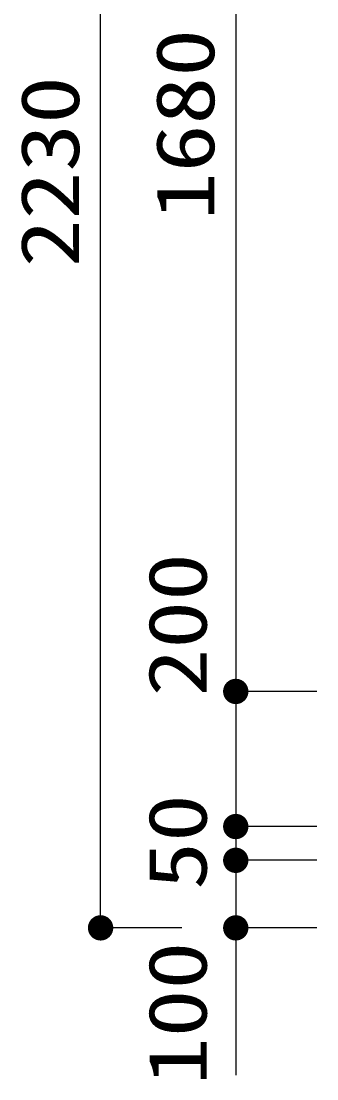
# Model space of a CAD drawing. Units: millimetres, scale not verified. Extents: x -24028 to 8910, y -6308 to 6308.
# Drawn here: x -225 to 212, y -692 to 874 of the extents above; entities that cross this region are included whole.
import ezdxf
from ezdxf.enums import TextEntityAlignment as Align

# ---------------------------------------------------------------- set-up
doc = ezdxf.new("R2010")
doc.units = ezdxf.units.MM
doc.header["$LTSCALE"] = 30
doc.layers.add('0-E_00クル-フ-6寸法', color=132, linetype='Continuous', lineweight=25)
doc.styles.add('ＭＳ ゴシック', font='')
doc.styles.get('ＭＳ ゴシック').set_extended_font_data('MS Gothic')

msp = doc.modelspace()

# ---------------------------------------------------------------- linework, layer by layer
at = {"layer": '0-E_00クル-フ-6寸法', "color": 4}
for p, q in [((-107.67, -468.31), (-107.67, 1761.69)), ((92.33, 1561.69), (92.33, -118.31)), ((212.33, -118.31), (92.33, -118.31)), ((212.33, -118.31), (92.33, -118.31)), ((92.33, -118.31), (92.33, -318.31)), ((212.33, -318.31), (92.33, -318.31)), ((212.33, -318.31), (92.33, -318.31)), ((92.33, -318.31), (92.33, -368.31)), ((212.33, -368.31), (92.33, -368.31)), ((212.33, -368.31), (92.33, -368.31)), ((92.33, -368.31), (92.33, -468.31)), ((12.33, -468.31), (-107.67, -468.31)), ((212.33, -468.31), (92.33, -468.31)), ((92.33, -468.31), (92.33, -686.36))]:
    msp.add_line(p, q, dxfattribs=at)
at = {"layer": '0-E_00クル-フ-6寸法'}
for points in [[(92.33, -118.31), (75.37, -110.33), (76.5, -108.26)], [(92.33, -118.31), (75.37, -110.33), (76.5, -108.26)], [(92.33, -118.31), (76.5, -108.26), (77.89, -106.36)], [(92.33, -118.31), (76.5, -108.26), (77.89, -106.36)], [(92.33, -118.31), (77.89, -106.36), (79.5, -104.64)], [(92.33, -118.31), (77.89, -106.36), (79.5, -104.64)], [(92.33, -118.31), (79.5, -104.64), (81.31, -103.14)], [(92.33, -118.31), (79.5, -104.64), (81.31, -103.14)], [(92.33, -118.31), (81.31, -103.14), (83.3, -101.88)], [(92.33, -118.31), (81.31, -103.14), (83.3, -101.88)], [(92.33, -118.31), (83.3, -101.88), (85.43, -100.88)], [(92.33, -118.31), (83.3, -101.88), (85.43, -100.88)], [(92.33, -118.31), (85.43, -100.88), (87.67, -100.15)], [(92.33, -118.31), (85.43, -100.88), (87.67, -100.15)], [(92.33, -118.31), (87.67, -100.15), (89.98, -99.71)], [(92.33, -118.31), (87.67, -100.15), (89.98, -99.71)], [(92.33, -118.31), (89.98, -99.71), (92.33, -99.56)], [(92.33, -118.31), (89.98, -99.71), (92.33, -99.56)], [(92.33, -118.31), (92.33, -99.56), (94.68, -99.71)], [(92.33, -118.31), (92.33, -99.56), (94.68, -99.71)], [(92.33, -118.31), (94.68, -99.71), (97, -100.15)], [(92.33, -118.31), (94.68, -99.71), (97, -100.15)], [(92.33, -118.31), (97, -100.15), (99.24, -100.88)], [(92.33, -118.31), (97, -100.15), (99.24, -100.88)], [(92.33, -118.31), (99.24, -100.88), (101.37, -101.88)], [(92.33, -118.31), (99.24, -100.88), (101.37, -101.88)], [(92.33, -118.31), (101.37, -101.88), (103.35, -103.14)], [(92.33, -118.31), (101.37, -101.88), (103.35, -103.14)], [(92.33, -118.31), (103.35, -103.14), (105.17, -104.64)], [(92.33, -118.31), (103.35, -103.14), (105.17, -104.64)], [(92.33, -118.31), (105.17, -104.64), (106.78, -106.36)], [(92.33, -118.31), (105.17, -104.64), (106.78, -106.36)], [(92.33, -118.31), (106.78, -106.36), (108.16, -108.26)], [(92.33, -118.31), (106.78, -106.36), (108.16, -108.26)], [(92.33, -118.31), (108.16, -108.26), (109.3, -110.33)], [(92.33, -118.31), (108.16, -108.26), (109.3, -110.33)], [(92.33, -118.31), (73.62, -117.13), (73.91, -114.8)], [(92.33, -118.31), (73.62, -117.13), (73.91, -114.8)], [(92.33, -118.31), (73.62, -119.49), (73.62, -117.13)], [(92.33, -118.31), (73.62, -119.49), (73.62, -117.13)], [(92.33, -118.31), (73.91, -121.82), (73.62, -119.49)], [(92.33, -118.31), (73.91, -121.82), (73.62, -119.49)], [(92.33, -118.31), (73.91, -114.8), (74.5, -112.52)], [(92.33, -118.31), (73.91, -114.8), (74.5, -112.52)], [(92.33, -118.31), (74.5, -124.1), (73.91, -121.82)], [(92.33, -118.31), (74.5, -124.1), (73.91, -121.82)], [(92.33, -118.31), (74.5, -112.52), (75.37, -110.33)], [(92.33, -118.31), (74.5, -112.52), (75.37, -110.33)], [(92.33, -118.31), (75.37, -126.29), (74.5, -124.1)], [(92.33, -118.31), (75.37, -126.29), (74.5, -124.1)], [(92.33, -118.31), (76.5, -128.36), (75.37, -126.29)], [(92.33, -118.31), (76.5, -128.36), (75.37, -126.29)], [(92.33, -118.31), (77.89, -130.26), (76.5, -128.36)], [(92.33, -118.31), (77.89, -130.26), (76.5, -128.36)], [(92.33, -118.31), (79.5, -131.98), (77.89, -130.26)], [(92.33, -118.31), (79.5, -131.98), (77.89, -130.26)], [(92.33, -118.31), (81.31, -133.48), (79.5, -131.98)], [(92.33, -118.31), (81.31, -133.48), (79.5, -131.98)], [(92.33, -118.31), (83.3, -134.74), (81.31, -133.48)], [(92.33, -118.31), (83.3, -134.74), (81.31, -133.48)], [(92.33, -118.31), (85.43, -135.74), (83.3, -134.74)], [(92.33, -118.31), (85.43, -135.74), (83.3, -134.74)], [(92.33, -118.31), (87.67, -136.47), (85.43, -135.74)], [(92.33, -118.31), (87.67, -136.47), (85.43, -135.74)], [(92.33, -118.31), (89.98, -136.91), (87.67, -136.47)], [(92.33, -118.31), (89.98, -136.91), (87.67, -136.47)], [(92.33, -118.31), (92.33, -137.06), (89.98, -136.91)], [(92.33, -118.31), (92.33, -137.06), (89.98, -136.91)], [(92.33, -118.31), (109.3, -110.33), (110.17, -112.52)], [(92.33, -118.31), (109.3, -110.33), (110.17, -112.52)], [(92.33, -118.31), (110.17, -112.52), (110.75, -114.8)], [(92.33, -118.31), (110.17, -112.52), (110.75, -114.8)], [(92.33, -118.31), (110.75, -114.8), (111.05, -117.13)], [(92.33, -118.31), (110.75, -114.8), (111.05, -117.13)], [(92.33, -118.31), (111.05, -117.13), (111.05, -119.49)], [(92.33, -118.31), (111.05, -117.13), (111.05, -119.49)], [(92.33, -118.31), (94.68, -136.91), (92.33, -137.06)], [(92.33, -118.31), (97, -136.47), (94.68, -136.91)], [(92.33, -118.31), (99.24, -135.74), (97, -136.47)], [(92.33, -118.31), (101.37, -134.74), (99.24, -135.74)], [(92.33, -118.31), (103.35, -133.48), (101.37, -134.74)], [(92.33, -118.31), (105.17, -131.98), (103.35, -133.48)], [(92.33, -118.31), (106.78, -130.26), (105.17, -131.98)], [(92.33, -118.31), (108.16, -128.36), (106.78, -130.26)], [(92.33, -118.31), (109.3, -126.29), (108.16, -128.36)], [(92.33, -118.31), (110.17, -124.1), (109.3, -126.29)], [(92.33, -118.31), (110.75, -121.82), (110.17, -124.1)], [(92.33, -118.31), (111.05, -119.49), (110.75, -121.82)], [(92.33, -118.31), (94.68, -136.91), (92.33, -137.06)], [(92.33, -118.31), (97, -136.47), (94.68, -136.91)], [(92.33, -118.31), (99.24, -135.74), (97, -136.47)], [(92.33, -118.31), (101.37, -134.74), (99.24, -135.74)], [(92.33, -118.31), (103.35, -133.48), (101.37, -134.74)], [(92.33, -118.31), (105.17, -131.98), (103.35, -133.48)], [(92.33, -118.31), (106.78, -130.26), (105.17, -131.98)], [(92.33, -118.31), (108.16, -128.36), (106.78, -130.26)], [(92.33, -118.31), (109.3, -126.29), (108.16, -128.36)], [(92.33, -118.31), (110.17, -124.1), (109.3, -126.29)], [(92.33, -118.31), (110.75, -121.82), (110.17, -124.1)], [(92.33, -118.31), (111.05, -119.49), (110.75, -121.82)], [(92.33, -318.31), (73.91, -314.8), (74.5, -312.52)], [(92.33, -318.31), (73.91, -314.8), (74.5, -312.52)], [(92.33, -318.31), (74.5, -312.52), (75.37, -310.33)], [(92.33, -318.31), (74.5, -312.52), (75.37, -310.33)], [(92.33, -318.31), (75.37, -310.33), (76.5, -308.26)], [(92.33, -318.31), (75.37, -310.33), (76.5, -308.26)], [(92.33, -318.31), (76.5, -308.26), (77.89, -306.36)], [(92.33, -318.31), (76.5, -308.26), (77.89, -306.36)], [(92.33, -318.31), (77.89, -306.36), (79.5, -304.64)], [(92.33, -318.31), (77.89, -306.36), (79.5, -304.64)], [(92.33, -318.31), (79.5, -304.64), (81.31, -303.14)], [(92.33, -318.31), (79.5, -304.64), (81.31, -303.14)], [(92.33, -318.31), (81.31, -303.14), (83.3, -301.88)], [(92.33, -318.31), (81.31, -303.14), (83.3, -301.88)], [(92.33, -318.31), (83.3, -301.88), (85.43, -300.88)], [(92.33, -318.31), (83.3, -301.88), (85.43, -300.88)], [(92.33, -318.31), (85.43, -300.88), (87.67, -300.15)], [(92.33, -318.31), (85.43, -300.88), (87.67, -300.15)], [(92.33, -318.31), (87.67, -300.15), (89.98, -299.71)], [(92.33, -318.31), (87.67, -300.15), (89.98, -299.71)], [(92.33, -318.31), (89.98, -299.71), (92.33, -299.56)], [(92.33, -318.31), (89.98, -299.71), (92.33, -299.56)], [(92.33, -318.31), (92.33, -299.56), (94.68, -299.71)], [(92.33, -318.31), (92.33, -299.56), (94.68, -299.71)], [(92.33, -318.31), (94.68, -299.71), (97, -300.15)], [(92.33, -318.31), (94.68, -299.71), (97, -300.15)], [(92.33, -318.31), (97, -300.15), (99.24, -300.88)], [(92.33, -318.31), (97, -300.15), (99.24, -300.88)], [(92.33, -318.31), (99.24, -300.88), (101.37, -301.88)], [(92.33, -318.31), (99.24, -300.88), (101.37, -301.88)], [(92.33, -318.31), (101.37, -301.88), (103.35, -303.14)], [(92.33, -318.31), (101.37, -301.88), (103.35, -303.14)], [(92.33, -318.31), (103.35, -303.14), (105.17, -304.64)], [(92.33, -318.31), (103.35, -303.14), (105.17, -304.64)], [(92.33, -318.31), (105.17, -304.64), (106.78, -306.36)], [(92.33, -318.31), (105.17, -304.64), (106.78, -306.36)], [(92.33, -318.31), (106.78, -306.36), (108.16, -308.26)], [(92.33, -318.31), (106.78, -306.36), (108.16, -308.26)], [(92.33, -318.31), (108.16, -308.26), (109.3, -310.33)], [(92.33, -318.31), (108.16, -308.26), (109.3, -310.33)], [(92.33, -318.31), (109.3, -310.33), (110.17, -312.52)], [(92.33, -318.31), (109.3, -310.33), (110.17, -312.52)], [(92.33, -318.31), (110.17, -312.52), (110.75, -314.8)], [(92.33, -318.31), (110.17, -312.52), (110.75, -314.8)], [(92.33, -318.31), (73.62, -317.13), (73.91, -314.8)], [(92.33, -318.31), (73.62, -317.13), (73.91, -314.8)], [(92.33, -318.31), (73.62, -319.49), (73.62, -317.13)], [(92.33, -318.31), (73.62, -319.49), (73.62, -317.13)], [(92.33, -318.31), (73.91, -321.82), (73.62, -319.49)], [(92.33, -318.31), (73.91, -321.82), (73.62, -319.49)], [(92.33, -318.31), (74.5, -324.1), (73.91, -321.82)], [(92.33, -318.31), (74.5, -324.1), (73.91, -321.82)], [(92.33, -318.31), (75.37, -326.29), (74.5, -324.1)], [(92.33, -318.31), (75.37, -326.29), (74.5, -324.1)], [(92.33, -318.31), (76.5, -328.36), (75.37, -326.29)], [(92.33, -318.31), (76.5, -328.36), (75.37, -326.29)], [(92.33, -318.31), (77.89, -330.26), (76.5, -328.36)], [(92.33, -318.31), (77.89, -330.26), (76.5, -328.36)], [(92.33, -318.31), (79.5, -331.98), (77.89, -330.26)], [(92.33, -318.31), (79.5, -331.98), (77.89, -330.26)], [(92.33, -318.31), (81.31, -333.48), (79.5, -331.98)], [(92.33, -318.31), (81.31, -333.48), (79.5, -331.98)], [(92.33, -318.31), (83.3, -334.74), (81.31, -333.48)], [(92.33, -318.31), (83.3, -334.74), (81.31, -333.48)], [(92.33, -318.31), (85.43, -335.74), (83.3, -334.74)], [(92.33, -318.31), (85.43, -335.74), (83.3, -334.74)], [(92.33, -318.31), (87.67, -336.47), (85.43, -335.74)], [(92.33, -318.31), (87.67, -336.47), (85.43, -335.74)], [(92.33, -318.31), (89.98, -336.91), (87.67, -336.47)], [(92.33, -318.31), (89.98, -336.91), (87.67, -336.47)], [(92.33, -318.31), (92.33, -337.06), (89.98, -336.91)], [(92.33, -318.31), (92.33, -337.06), (89.98, -336.91)], [(92.33, -318.31), (110.75, -314.8), (111.05, -317.13)], [(92.33, -318.31), (110.75, -314.8), (111.05, -317.13)], [(92.33, -318.31), (111.05, -317.13), (111.05, -319.49)], [(92.33, -318.31), (111.05, -317.13), (111.05, -319.49)], [(92.33, -318.31), (94.68, -336.91), (92.33, -337.06)], [(92.33, -318.31), (97, -336.47), (94.68, -336.91)], [(92.33, -318.31), (99.24, -335.74), (97, -336.47)], [(92.33, -318.31), (101.37, -334.74), (99.24, -335.74)], [(92.33, -318.31), (103.35, -333.48), (101.37, -334.74)], [(92.33, -318.31), (105.17, -331.98), (103.35, -333.48)], [(92.33, -318.31), (106.78, -330.26), (105.17, -331.98)], [(92.33, -318.31), (108.16, -328.36), (106.78, -330.26)], [(92.33, -318.31), (109.3, -326.29), (108.16, -328.36)], [(92.33, -318.31), (110.17, -324.1), (109.3, -326.29)], [(92.33, -318.31), (110.75, -321.82), (110.17, -324.1)], [(92.33, -318.31), (111.05, -319.49), (110.75, -321.82)], [(92.33, -318.31), (94.68, -336.91), (92.33, -337.06)], [(92.33, -318.31), (97, -336.47), (94.68, -336.91)], [(92.33, -318.31), (99.24, -335.74), (97, -336.47)], [(92.33, -318.31), (101.37, -334.74), (99.24, -335.74)], [(92.33, -318.31), (103.35, -333.48), (101.37, -334.74)], [(92.33, -318.31), (105.17, -331.98), (103.35, -333.48)], [(92.33, -318.31), (106.78, -330.26), (105.17, -331.98)], [(92.33, -318.31), (108.16, -328.36), (106.78, -330.26)], [(92.33, -318.31), (109.3, -326.29), (108.16, -328.36)], [(92.33, -318.31), (110.17, -324.1), (109.3, -326.29)], [(92.33, -318.31), (110.75, -321.82), (110.17, -324.1)], [(92.33, -318.31), (111.05, -319.49), (110.75, -321.82)], [(92.33, -368.31), (75.37, -360.33), (76.5, -358.26)], [(92.33, -368.31), (75.37, -360.33), (76.5, -358.26)], [(92.33, -368.31), (76.5, -358.26), (77.89, -356.36)], [(92.33, -368.31), (76.5, -358.26), (77.89, -356.36)], [(92.33, -368.31), (77.89, -356.36), (79.5, -354.64)], [(92.33, -368.31), (77.89, -356.36), (79.5, -354.64)], [(92.33, -368.31), (79.5, -354.64), (81.31, -353.14)], [(92.33, -368.31), (79.5, -354.64), (81.31, -353.14)], [(92.33, -368.31), (81.31, -353.14), (83.3, -351.88)], [(92.33, -368.31), (81.31, -353.14), (83.3, -351.88)], [(92.33, -368.31), (83.3, -351.88), (85.43, -350.88)], [(92.33, -368.31), (83.3, -351.88), (85.43, -350.88)], [(92.33, -368.31), (85.43, -350.88), (87.67, -350.15)], [(92.33, -368.31), (85.43, -350.88), (87.67, -350.15)], [(92.33, -368.31), (87.67, -350.15), (89.98, -349.71)], [(92.33, -368.31), (87.67, -350.15), (89.98, -349.71)], [(92.33, -368.31), (89.98, -349.71), (92.33, -349.56)], [(92.33, -368.31), (89.98, -349.71), (92.33, -349.56)], [(92.33, -368.31), (92.33, -349.56), (94.68, -349.71)], [(92.33, -368.31), (92.33, -349.56), (94.68, -349.71)], [(92.33, -368.31), (94.68, -349.71), (97, -350.15)], [(92.33, -368.31), (94.68, -349.71), (97, -350.15)], [(92.33, -368.31), (97, -350.15), (99.24, -350.88)], [(92.33, -368.31), (97, -350.15), (99.24, -350.88)], [(92.33, -368.31), (99.24, -350.88), (101.37, -351.88)], [(92.33, -368.31), (99.24, -350.88), (101.37, -351.88)], [(92.33, -368.31), (101.37, -351.88), (103.35, -353.14)], [(92.33, -368.31), (101.37, -351.88), (103.35, -353.14)], [(92.33, -368.31), (103.35, -353.14), (105.17, -354.64)], [(92.33, -368.31), (103.35, -353.14), (105.17, -354.64)], [(92.33, -368.31), (105.17, -354.64), (106.78, -356.36)], [(92.33, -368.31), (105.17, -354.64), (106.78, -356.36)], [(92.33, -368.31), (106.78, -356.36), (108.16, -358.26)], [(92.33, -368.31), (106.78, -356.36), (108.16, -358.26)], [(92.33, -368.31), (108.16, -358.26), (109.3, -360.33)], [(92.33, -368.31), (108.16, -358.26), (109.3, -360.33)], [(92.33, -368.31), (73.62, -367.13), (73.91, -364.8)], [(92.33, -368.31), (73.62, -367.13), (73.91, -364.8)], [(92.33, -368.31), (73.62, -369.49), (73.62, -367.13)], [(92.33, -368.31), (73.62, -369.49), (73.62, -367.13)], [(92.33, -368.31), (73.91, -371.82), (73.62, -369.49)], [(92.33, -368.31), (73.91, -371.82), (73.62, -369.49)], [(92.33, -368.31), (73.91, -364.8), (74.5, -362.52)], [(92.33, -368.31), (73.91, -364.8), (74.5, -362.52)], [(92.33, -368.31), (74.5, -374.1), (73.91, -371.82)], [(92.33, -368.31), (74.5, -374.1), (73.91, -371.82)], [(92.33, -368.31), (74.5, -362.52), (75.37, -360.33)], [(92.33, -368.31), (74.5, -362.52), (75.37, -360.33)], [(92.33, -368.31), (75.37, -376.29), (74.5, -374.1)], [(92.33, -368.31), (75.37, -376.29), (74.5, -374.1)], [(92.33, -368.31), (76.5, -378.36), (75.37, -376.29)], [(92.33, -368.31), (76.5, -378.36), (75.37, -376.29)], [(92.33, -368.31), (77.89, -380.26), (76.5, -378.36)], [(92.33, -368.31), (77.89, -380.26), (76.5, -378.36)], [(92.33, -368.31), (79.5, -381.98), (77.89, -380.26)], [(92.33, -368.31), (79.5, -381.98), (77.89, -380.26)], [(92.33, -368.31), (81.31, -383.48), (79.5, -381.98)], [(92.33, -368.31), (81.31, -383.48), (79.5, -381.98)], [(92.33, -368.31), (83.3, -384.74), (81.31, -383.48)], [(92.33, -368.31), (83.3, -384.74), (81.31, -383.48)], [(92.33, -368.31), (85.43, -385.74), (83.3, -384.74)], [(92.33, -368.31), (85.43, -385.74), (83.3, -384.74)], [(92.33, -368.31), (87.67, -386.47), (85.43, -385.74)], [(92.33, -368.31), (87.67, -386.47), (85.43, -385.74)], [(92.33, -368.31), (89.98, -386.91), (87.67, -386.47)], [(92.33, -368.31), (89.98, -386.91), (87.67, -386.47)], [(92.33, -368.31), (92.33, -387.06), (89.98, -386.91)], [(92.33, -368.31), (92.33, -387.06), (89.98, -386.91)], [(92.33, -368.31), (109.3, -360.33), (110.17, -362.52)], [(92.33, -368.31), (109.3, -360.33), (110.17, -362.52)], [(92.33, -368.31), (110.17, -362.52), (110.75, -364.8)], [(92.33, -368.31), (110.17, -362.52), (110.75, -364.8)], [(92.33, -368.31), (110.75, -364.8), (111.05, -367.13)], [(92.33, -368.31), (110.75, -364.8), (111.05, -367.13)], [(92.33, -368.31), (111.05, -367.13), (111.05, -369.49)], [(92.33, -368.31), (111.05, -367.13), (111.05, -369.49)], [(92.33, -368.31), (94.68, -386.91), (92.33, -387.06)], [(92.33, -368.31), (97, -386.47), (94.68, -386.91)], [(92.33, -368.31), (99.24, -385.74), (97, -386.47)], [(92.33, -368.31), (101.37, -384.74), (99.24, -385.74)], [(92.33, -368.31), (103.35, -383.48), (101.37, -384.74)], [(92.33, -368.31), (105.17, -381.98), (103.35, -383.48)], [(92.33, -368.31), (106.78, -380.26), (105.17, -381.98)], [(92.33, -368.31), (108.16, -378.36), (106.78, -380.26)], [(92.33, -368.31), (109.3, -376.29), (108.16, -378.36)], [(92.33, -368.31), (110.17, -374.1), (109.3, -376.29)], [(92.33, -368.31), (110.75, -371.82), (110.17, -374.1)], [(92.33, -368.31), (111.05, -369.49), (110.75, -371.82)], [(92.33, -368.31), (94.68, -386.91), (92.33, -387.06)], [(92.33, -368.31), (97, -386.47), (94.68, -386.91)], [(92.33, -368.31), (99.24, -385.74), (97, -386.47)], [(92.33, -368.31), (101.37, -384.74), (99.24, -385.74)], [(92.33, -368.31), (103.35, -383.48), (101.37, -384.74)], [(92.33, -368.31), (105.17, -381.98), (103.35, -383.48)], [(92.33, -368.31), (106.78, -380.26), (105.17, -381.98)], [(92.33, -368.31), (108.16, -378.36), (106.78, -380.26)], [(92.33, -368.31), (109.3, -376.29), (108.16, -378.36)], [(92.33, -368.31), (110.17, -374.1), (109.3, -376.29)], [(92.33, -368.31), (110.75, -371.82), (110.17, -374.1)], [(92.33, -368.31), (111.05, -369.49), (110.75, -371.82)], [(-107.67, -468.31), (-120.5, -454.64), (-118.69, -453.14)], [(-107.67, -468.31), (-118.69, -453.14), (-116.7, -451.88)], [(-107.67, -468.31), (-116.7, -451.88), (-114.57, -450.88)], [(-107.67, -468.31), (-114.57, -450.88), (-112.33, -450.15)], [(-107.67, -468.31), (-112.33, -450.15), (-110.02, -449.71)], [(-107.67, -468.31), (-110.02, -449.71), (-107.67, -449.56)], [(-107.67, -468.31), (-107.67, -449.56), (-105.32, -449.71)], [(-107.67, -468.31), (-105.32, -449.71), (-103, -450.15)], [(-107.67, -468.31), (-103, -450.15), (-100.76, -450.88)], [(-107.67, -468.31), (-100.76, -450.88), (-98.63, -451.88)], [(-107.67, -468.31), (-98.63, -451.88), (-96.65, -453.14)], [(-107.67, -468.31), (-96.65, -453.14), (-94.83, -454.64)], [(92.33, -468.31), (79.5, -454.64), (81.31, -453.14)], [(92.33, -468.31), (81.31, -453.14), (83.3, -451.88)], [(92.33, -468.31), (83.3, -451.88), (85.43, -450.88)], [(92.33, -468.31), (85.43, -450.88), (87.67, -450.15)], [(92.33, -468.31), (87.67, -450.15), (89.98, -449.71)], [(92.33, -468.31), (89.98, -449.71), (92.33, -449.56)], [(92.33, -468.31), (92.33, -449.56), (94.68, -449.71)], [(92.33, -468.31), (94.68, -449.71), (97, -450.15)], [(92.33, -468.31), (97, -450.15), (99.24, -450.88)], [(92.33, -468.31), (99.24, -450.88), (101.37, -451.88)], [(92.33, -468.31), (101.37, -451.88), (103.35, -453.14)], [(92.33, -468.31), (103.35, -453.14), (105.17, -454.64)], [(-107.67, -468.31), (-126.38, -467.14), (-126.09, -464.8)], [(-107.67, -468.31), (-126.38, -469.49), (-126.38, -467.14)], [(-107.67, -468.31), (-126.09, -471.83), (-126.38, -469.49)], [(-107.67, -468.31), (-126.09, -464.8), (-125.5, -462.52)], [(-107.67, -468.31), (-125.5, -474.11), (-126.09, -471.83)], [(-107.67, -468.31), (-125.5, -462.52), (-124.63, -460.33)], [(-107.67, -468.31), (-124.63, -476.3), (-125.5, -474.11)], [(-107.67, -468.31), (-124.63, -460.33), (-123.5, -458.27)], [(-107.67, -468.31), (-123.5, -478.36), (-124.63, -476.3)], [(-107.67, -468.31), (-123.5, -458.27), (-122.11, -456.36)], [(-107.67, -468.31), (-122.11, -480.26), (-123.5, -478.36)], [(-107.67, -468.31), (-122.11, -456.36), (-120.5, -454.64)], [(-107.67, -468.31), (-120.5, -481.98), (-122.11, -480.26)], [(-107.67, -468.31), (-118.69, -483.48), (-120.5, -481.98)], [(-107.67, -468.31), (-116.7, -484.74), (-118.69, -483.48)], [(-107.67, -468.31), (-114.57, -485.75), (-116.7, -484.74)], [(-107.67, -468.31), (-112.33, -486.47), (-114.57, -485.75)], [(-107.67, -468.31), (-110.02, -486.91), (-112.33, -486.47)], [(-107.67, -468.31), (-107.67, -487.06), (-110.02, -486.91)], [(-107.67, -468.31), (-94.83, -454.64), (-93.22, -456.36)], [(-107.67, -468.31), (-93.22, -456.36), (-91.84, -458.27)], [(-107.67, -468.31), (-91.84, -458.27), (-90.7, -460.33)], [(-107.67, -468.31), (-90.7, -460.33), (-89.83, -462.52)], [(-107.67, -468.31), (-89.83, -462.52), (-89.25, -464.8)], [(-107.67, -468.31), (-89.25, -464.8), (-88.95, -467.14)], [(-107.67, -468.31), (-88.95, -467.14), (-88.95, -469.49)], [(-107.67, -468.31), (-105.32, -486.91), (-107.67, -487.06)], [(-107.67, -468.31), (-103, -486.47), (-105.32, -486.91)], [(-107.67, -468.31), (-100.76, -485.75), (-103, -486.47)], [(-107.67, -468.31), (-98.63, -484.74), (-100.76, -485.75)], [(-107.67, -468.31), (-96.65, -483.48), (-98.63, -484.74)], [(-107.67, -468.31), (-94.83, -481.98), (-96.65, -483.48)], [(-107.67, -468.31), (-93.22, -480.26), (-94.83, -481.98)], [(-107.67, -468.31), (-91.84, -478.36), (-93.22, -480.26)], [(-107.67, -468.31), (-90.7, -476.3), (-91.84, -478.36)], [(-107.67, -468.31), (-89.83, -474.11), (-90.7, -476.3)], [(-107.67, -468.31), (-89.25, -471.83), (-89.83, -474.11)], [(-107.67, -468.31), (-88.95, -469.49), (-89.25, -471.83)], [(92.33, -468.31), (73.62, -467.14), (73.91, -464.8)], [(92.33, -468.31), (73.62, -469.49), (73.62, -467.14)], [(92.33, -468.31), (73.91, -471.83), (73.62, -469.49)], [(92.33, -468.31), (73.91, -464.8), (74.5, -462.52)], [(92.33, -468.31), (74.5, -474.11), (73.91, -471.83)], [(92.33, -468.31), (74.5, -462.52), (75.37, -460.33)], [(92.33, -468.31), (75.37, -476.3), (74.5, -474.11)], [(92.33, -468.31), (75.37, -460.33), (76.5, -458.27)], [(92.33, -468.31), (76.5, -478.36), (75.37, -476.3)], [(92.33, -468.31), (76.5, -458.27), (77.89, -456.36)], [(92.33, -468.31), (77.89, -480.26), (76.5, -478.36)], [(92.33, -468.31), (77.89, -456.36), (79.5, -454.64)], [(92.33, -468.31), (79.5, -481.98), (77.89, -480.26)], [(92.33, -468.31), (81.31, -483.48), (79.5, -481.98)], [(92.33, -468.31), (83.3, -484.74), (81.31, -483.48)], [(92.33, -468.31), (85.43, -485.75), (83.3, -484.74)], [(92.33, -468.31), (87.67, -486.47), (85.43, -485.75)], [(92.33, -468.31), (89.98, -486.91), (87.67, -486.47)], [(92.33, -468.31), (92.33, -487.06), (89.98, -486.91)], [(92.33, -468.31), (105.17, -454.64), (106.78, -456.36)], [(92.33, -468.31), (106.78, -456.36), (108.16, -458.27)], [(92.33, -468.31), (108.16, -458.27), (109.3, -460.33)], [(92.33, -468.31), (109.3, -460.33), (110.17, -462.52)], [(92.33, -468.31), (110.17, -462.52), (110.75, -464.8)], [(92.33, -468.31), (110.75, -464.8), (111.05, -467.14)], [(92.33, -468.31), (111.05, -467.14), (111.05, -469.49)], [(92.33, -468.31), (94.68, -486.91), (92.33, -487.06)], [(92.33, -468.31), (97, -486.47), (94.68, -486.91)], [(92.33, -468.31), (99.24, -485.75), (97, -486.47)], [(92.33, -468.31), (101.37, -484.74), (99.24, -485.75)], [(92.33, -468.31), (103.35, -483.48), (101.37, -484.74)], [(92.33, -468.31), (105.17, -481.98), (103.35, -483.48)], [(92.33, -468.31), (106.78, -480.26), (105.17, -481.98)], [(92.33, -468.31), (108.16, -478.36), (106.78, -480.26)], [(92.33, -468.31), (109.3, -476.3), (108.16, -478.36)], [(92.33, -468.31), (110.17, -474.11), (109.3, -476.3)], [(92.33, -468.31), (110.75, -471.83), (110.17, -474.11)], [(92.33, -468.31), (111.05, -469.49), (110.75, -471.83)]]:
    msp.add_solid(points, dxfattribs=at)

# ---------------------------------------------------------------- texts
at = {"layer": '0-E_00クル-フ-6寸法', "color": 3, "style": 'ＭＳ ゴシック', "width": 1.2}
for s, p in [('1680', (86.49, 579.4)), ('2230', (-113.51, 509.54)), ('200', (75.24, -125.79)), ('50', (75.24, -411.88)), ('100', (75.24, -700.98))]:
    msp.add_text(s, height=86.66, rotation=90, dxfattribs=at).set_placement(p, align=Align.BOTTOM_LEFT)

doc.saveas('drawing.dxf')
